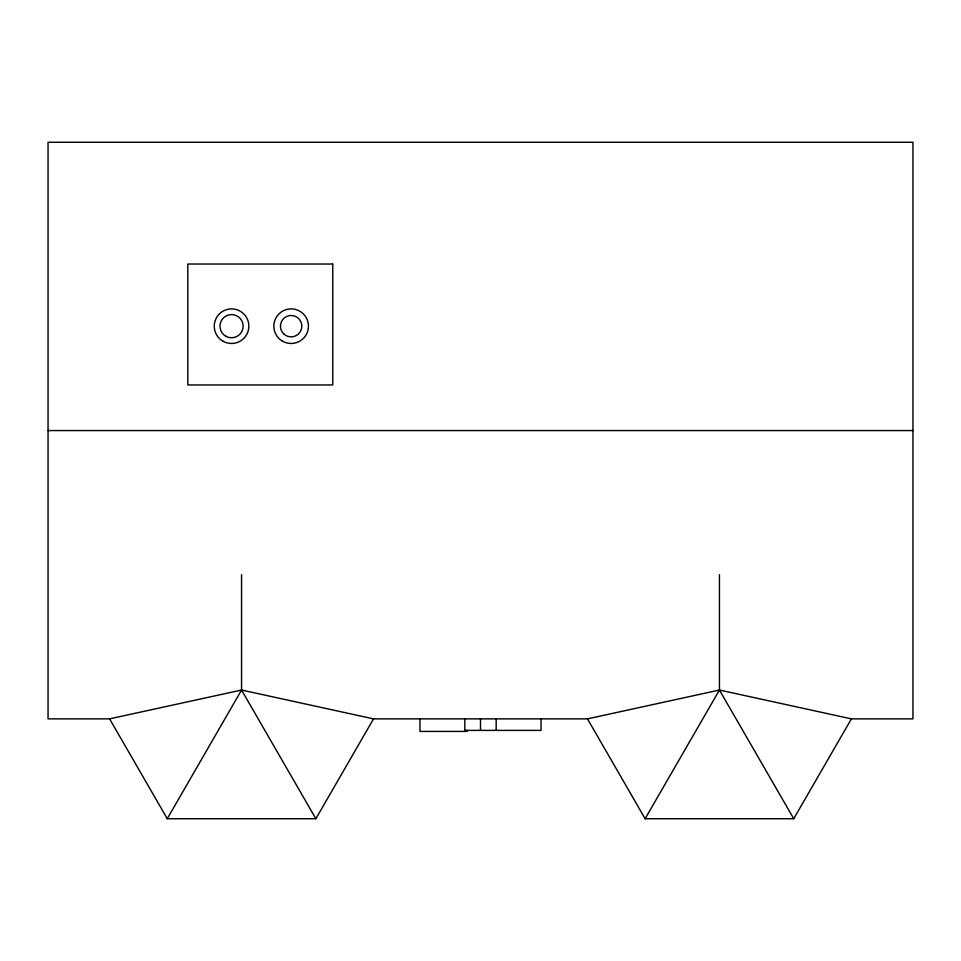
<?xml version="1.0" encoding="UTF-8"?>
<svg xmlns="http://www.w3.org/2000/svg" width="961" height="961" viewBox="0 0 961 961"><rect width="100%" height="100%" fill="white"/><g stroke="black" fill="none" stroke-linecap="round" stroke-linejoin="round"><path stroke-width="1.44" d="M109.602 718.864L241.559 690.034L373.529 718.864L587.471 718.864L719.441 690.034L851.398 718.864L912.95 718.864L912.95 142.264L48.05 142.264L48.05 718.864L109.602 718.864L167.262 818.736L241.559 690.034L241.559 574.714M167.262 818.736L315.869 818.736L373.529 718.864M587.471 718.864L645.131 818.736L719.441 690.034L719.441 574.714M645.131 818.736L793.738 818.736L851.398 718.864M48.05 430.564L912.95 430.564M464.836 730.396L541.043 730.396L541.043 718.864M719.441 690.034L793.738 818.736M241.559 690.034L315.869 818.736M496.164 718.864L496.164 730.396M480.5 718.864L480.5 730.396M467.07 730.396L467.07 731.417L419.957 731.417L419.957 718.864M464.836 718.864L464.836 731.417M332.758 264.035L187.827 264.035L187.827 384.965L332.758 384.965L332.758 264.035M282.498 341.155A17.298 17.298 0 0 0 308.445 326.175A17.298 17.298 0 0 0 282.498 311.196A17.298 17.298 0 0 0 282.498 341.155M222.904 341.155A17.298 17.298 0 0 0 248.851 326.175A17.298 17.298 0 0 0 222.904 311.196A17.298 17.298 0 0 0 222.904 341.155M283.603 333.731A10.679 10.679 0 0 0 301.466 328.938A10.679 10.679 0 0 0 288.384 315.857A10.679 10.679 0 0 0 283.603 333.731M225.763 336.194A11.58 11.58 0 0 0 243.133 326.175A11.58 11.58 0 0 0 225.763 316.157A11.58 11.58 0 0 0 225.763 336.194"/></g></svg>
